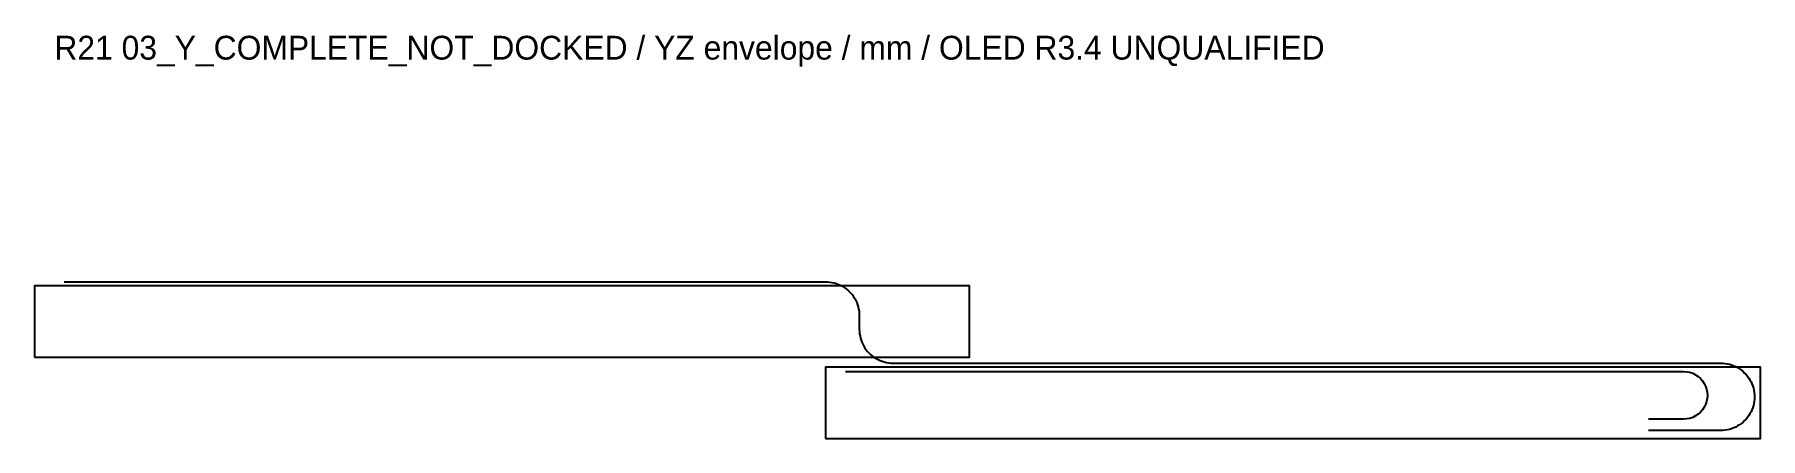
# Model space of a CAD drawing. Header units: millimetres. Extents: x 0 to 174, y -8 to 33.
import ezdxf

# ---------------------------------------------------------------- set-up
doc = ezdxf.new("R2010")
doc.units = ezdxf.units.MM
for name, color, linetype in [('A', 8, 'Continuous'), ('ANNOTATIONS', 7, 'Continuous'), ('B', 5, 'Continuous'), ('LOCAL_FPC', 6, 'Continuous'), ('OLED', 4, 'Continuous')]:
    doc.layers.add(name, color=color, linetype=linetype)

msp = doc.modelspace()

# ---------------------------------------------------------------- linework, layer by layer
at = {"layer": 'A'}
msp.add_lwpolyline([(0, 0), (94.25, 0), (94.25, 7.2), (0, 7.2), (0, 0)], dxfattribs=at)
at = {"layer": 'B'}
msp.add_lwpolyline([(79.75, -8.2), (174, -8.2), (174, -1), (79.75, -1), (79.75, -8.2)], dxfattribs=at)
at = {"layer": 'LOCAL_FPC'}
msp.add_lwpolyline([(81.75, -1.45), (166.25, -1.45), (166.56, -1.47), (166.87, -1.53), (167.17, -1.63), (167.45, -1.77), (167.71, -1.95), (167.95, -2.15), (168.15, -2.39), (168.33, -2.65), (168.47, -2.93), (168.57, -3.23), (168.63, -3.54), (168.65, -3.85), (168.63, -4.16), (168.57, -4.47), (168.47, -4.77), (168.33, -5.05), (168.15, -5.31), (167.95, -5.55), (167.71, -5.75), (167.45, -5.93), (167.17, -6.07), (166.87, -6.17), (166.56, -6.23), (166.25, -6.25), (162.7, -6.25)], dxfattribs=at)
at = {"layer": 'OLED'}
msp.add_lwpolyline([(3, 7.6), (79.75, 7.6), (79.97, 7.59), (80.19, 7.57), (80.41, 7.53), (80.63, 7.48), (80.84, 7.42), (81.05, 7.34), (81.25, 7.25), (81.45, 7.14), (81.64, 7.03), (81.82, 6.9), (81.99, 6.76), (82.15, 6.6), (82.31, 6.44), (82.45, 6.27), (82.58, 6.09), (82.69, 5.9), (82.8, 5.7), (82.89, 5.5), (82.97, 5.29), (83.03, 5.08), (83.08, 4.86), (83.12, 4.64), (83.14, 4.42), (83.15, 4.2), (83.15, 2.8), (83.16, 2.58), (83.18, 2.36), (83.22, 2.14), (83.27, 1.92), (83.33, 1.71), (83.41, 1.5), (83.5, 1.3), (83.61, 1.1), (83.72, 0.91), (83.85, 0.73), (83.99, 0.56), (84.15, 0.4), (84.31, 0.24), (84.48, 0.1), (84.66, -0.03), (84.85, -0.14), (85.05, -0.25), (85.25, -0.34), (85.46, -0.42), (85.67, -0.48), (85.89, -0.53), (86.11, -0.57), (86.33, -0.59), (86.55, -0.6), (170, -0.6), (170.22, -0.61), (170.44, -0.63), (170.66, -0.67), (170.88, -0.72), (171.09, -0.78), (171.3, -0.86), (171.5, -0.95), (171.7, -1.06), (171.89, -1.17), (172.07, -1.3), (172.24, -1.44), (172.4, -1.6), (172.56, -1.76), (172.7, -1.93), (172.83, -2.11), (172.94, -2.3), (173.05, -2.5), (173.14, -2.7), (173.22, -2.91), (173.28, -3.12), (173.33, -3.34), (173.37, -3.56), (173.39, -3.78), (173.4, -4), (173.39, -4.22), (173.37, -4.44), (173.33, -4.66), (173.28, -4.88), (173.22, -5.09), (173.14, -5.3), (173.05, -5.5), (172.94, -5.7), (172.83, -5.89), (172.7, -6.07), (172.56, -6.24), (172.4, -6.4), (172.24, -6.56), (172.07, -6.7), (171.89, -6.83), (171.7, -6.94), (171.5, -7.05), (171.3, -7.14), (171.09, -7.22), (170.88, -7.28), (170.66, -7.33), (170.44, -7.37), (170.22, -7.39), (170, -7.4), (162.7, -7.4)], dxfattribs=at)

# ---------------------------------------------------------------- texts
at = {"layer": 'ANNOTATIONS'}
msp.add_text('R21 03_Y_COMPLETE_NOT_DOCKED / YZ envelope / mm / OLED R3.4 UNQUALIFIED', height=2.4, dxfattribs=at).set_placement((2, 30))

doc.saveas('drawing.dxf')
